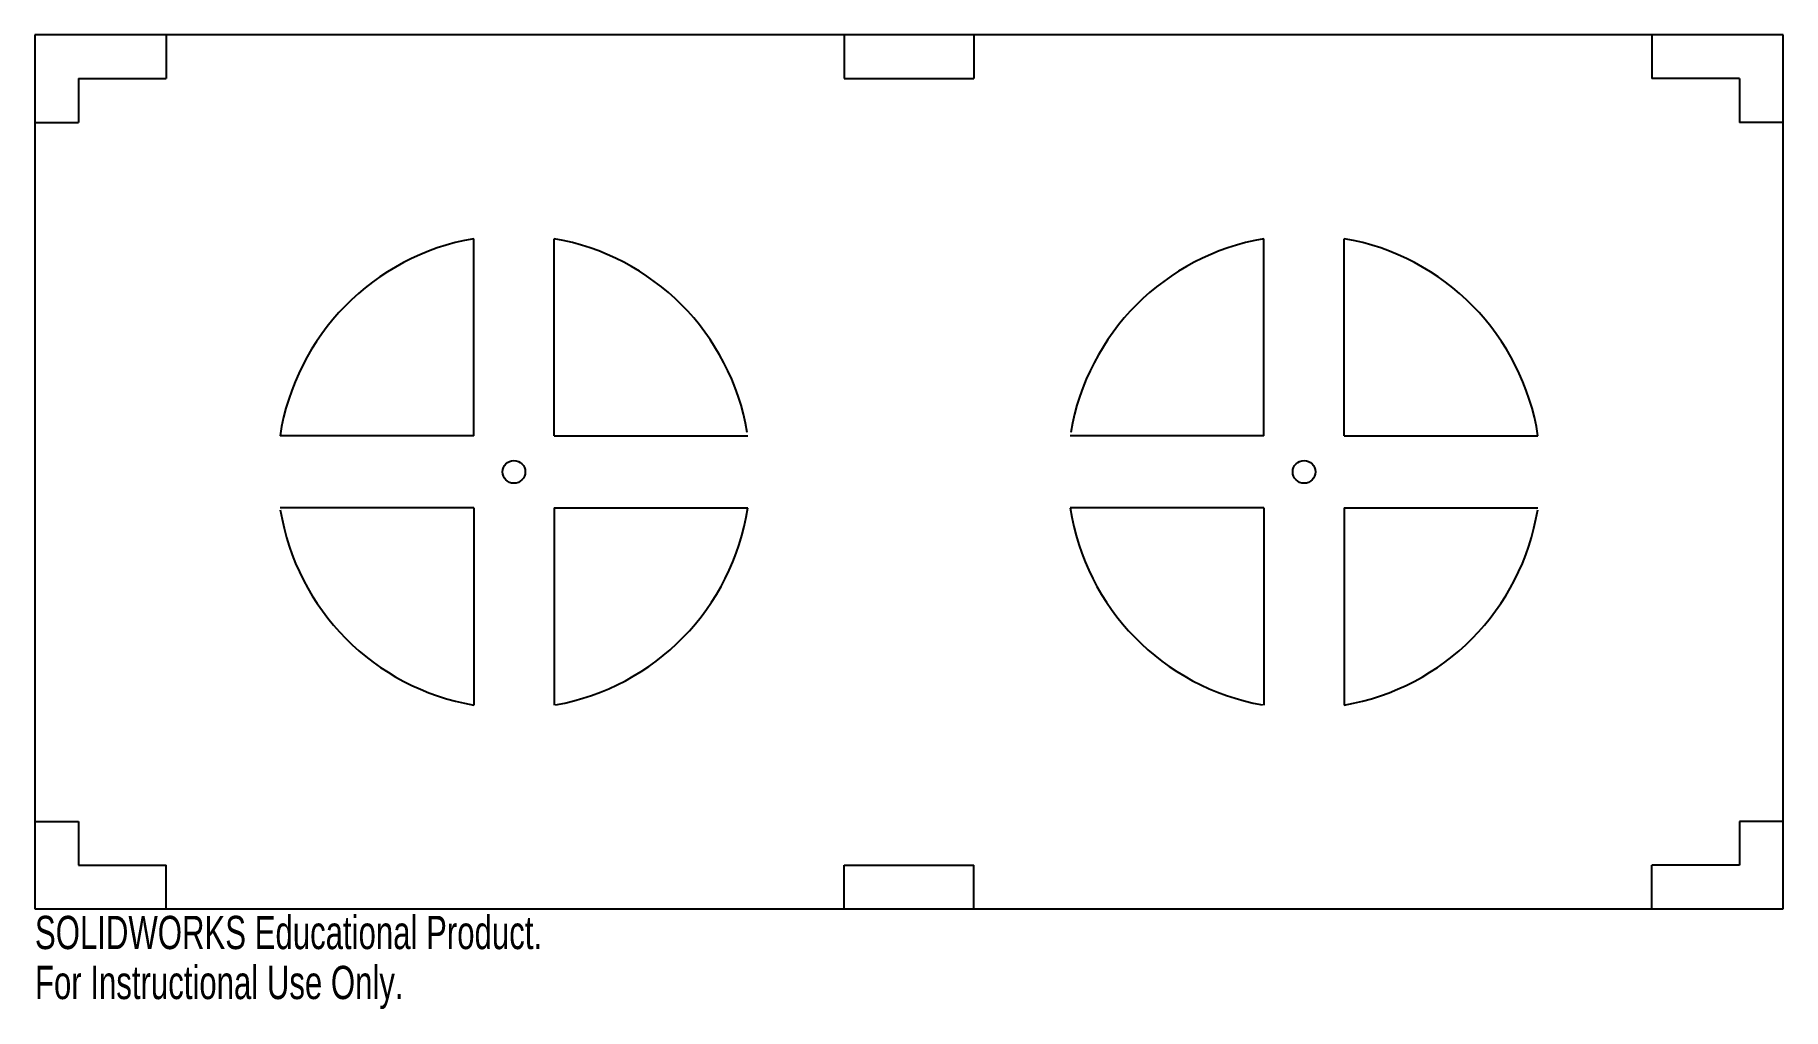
# Model space of a CAD drawing. Header units: inches. Extents: x -5 to 5, y -3.1 to 2.5.
import ezdxf

# ---------------------------------------------------------------- set-up
doc = ezdxf.new("R2010")
doc.units = ezdxf.units.IN
doc.header["$MEASUREMENT"] = 0
doc.styles.add('SLDTEXTSTYLE0', font='TXT', dxfattribs={"width": 0.7})

msp = doc.modelspace()

# ---------------------------------------------------------------- linework, layer by layer
at = {"color": 7, "linetype": 'Continuous', "lineweight": 25}
for p, q in [((5, 2.5), (-5, 2.5)), ((-5, 2.5), (-5, -2.5)), ((5, -2.5), (5, 2.5)), ((-5, -2.5), (5, -2.5))]:
    msp.add_line(p, q, dxfattribs=at)
at = {"color": 7, "linetype": 'Continuous'}
for p, q in [((-4.25, 2.5), (-4.25, 2.25)), ((-0.37, 2.5), (-0.37, 2.25)), ((0.37, 2.5), (0.37, 2.25)), ((4.25, 2.5), (4.25, 2.25)), ((-4.75, 2.25), (-4.25, 2.25)), ((-4.75, 2.25), (-4.75, 2)), ((-0.37, 2.25), (0.37, 2.25)), ((4.75, 2.25), (4.25, 2.25)), ((4.75, 2.25), (4.75, 2)), ((-5, 2), (-4.75, 2)), ((5, 2), (4.75, 2)), ((-2.49, 0.206), (-2.49, 1.334)), ((-2.03, 0.206), (-2.03, 1.334)), ((2.03, 0.206), (2.03, 1.334)), ((2.49, 0.206), (2.49, 1.334)), ((-2.49, 0.206), (-3.598, 0.206)), ((-2.03, 0.206), (-0.922, 0.206)), ((2.03, 0.206), (0.922, 0.206)), ((2.49, 0.206), (3.598, 0.206)), ((-2.49, -0.206), (-3.598, -0.206)), ((-2.49, -0.206), (-2.49, -1.334)), ((-2.03, -0.206), (-0.922, -0.206)), ((-2.03, -0.206), (-2.03, -1.334)), ((2.03, -0.206), (0.922, -0.206)), ((2.03, -0.206), (2.03, -1.334)), ((2.49, -0.206), (2.49, -1.334)), ((2.49, -0.206), (3.598, -0.206)), ((-5, -2), (-4.75, -2)), ((-4.75, -2), (-4.75, -2.25)), ((4.75, -2), (4.75, -2.25)), ((5, -2), (4.75, -2)), ((-4.75, -2.25), (-4.25, -2.25)), ((-4.25, -2.5), (-4.25, -2.25)), ((-0.37, -2.5), (-0.37, -2.25)), ((-0.37, -2.25), (0.37, -2.25)), ((0.37, -2.5), (0.37, -2.25)), ((4.25, -2.5), (4.25, -2.25)), ((4.75, -2.25), (4.25, -2.25))]:
    msp.add_line(p, q, dxfattribs=at)
for centre in [(-2.26, 0), (2.26, 0)]:
    msp.add_circle(centre, 0.065, dxfattribs=at)
for centre, start, end in [((-2.26, 0), 99.7701, 171.2349), ((-2.26, 0), 9.6166, 80.2299), ((2.26, 0), 99.7701, 170.3834), ((2.26, 0), 8.7651, 80.2299), ((-2.26, 0), 189.2393, 260.2299), ((-2.26, 0), 280.093, 351.2349), ((2.26, 0), 188.7651, 259.907), ((2.26, 0), 279.7701, 350.7607)]:
    msp.add_arc(centre, 1.354, start, end, dxfattribs=at)

# ---------------------------------------------------------------- texts
at = {"color": 7, "linetype": 'Continuous', "char_height": 0.1903, "attachment_point": 1, "style": 'SLDTEXTSTYLE0'}
for s, insert in [('SOLIDWORKS Educational Product.', (-5, -2.54)), ('For Instructional Use Only.', (-5, -2.826))]:
    msp.add_mtext(s, dxfattribs=dict(at, insert=insert))

doc.saveas('drawing.dxf')
